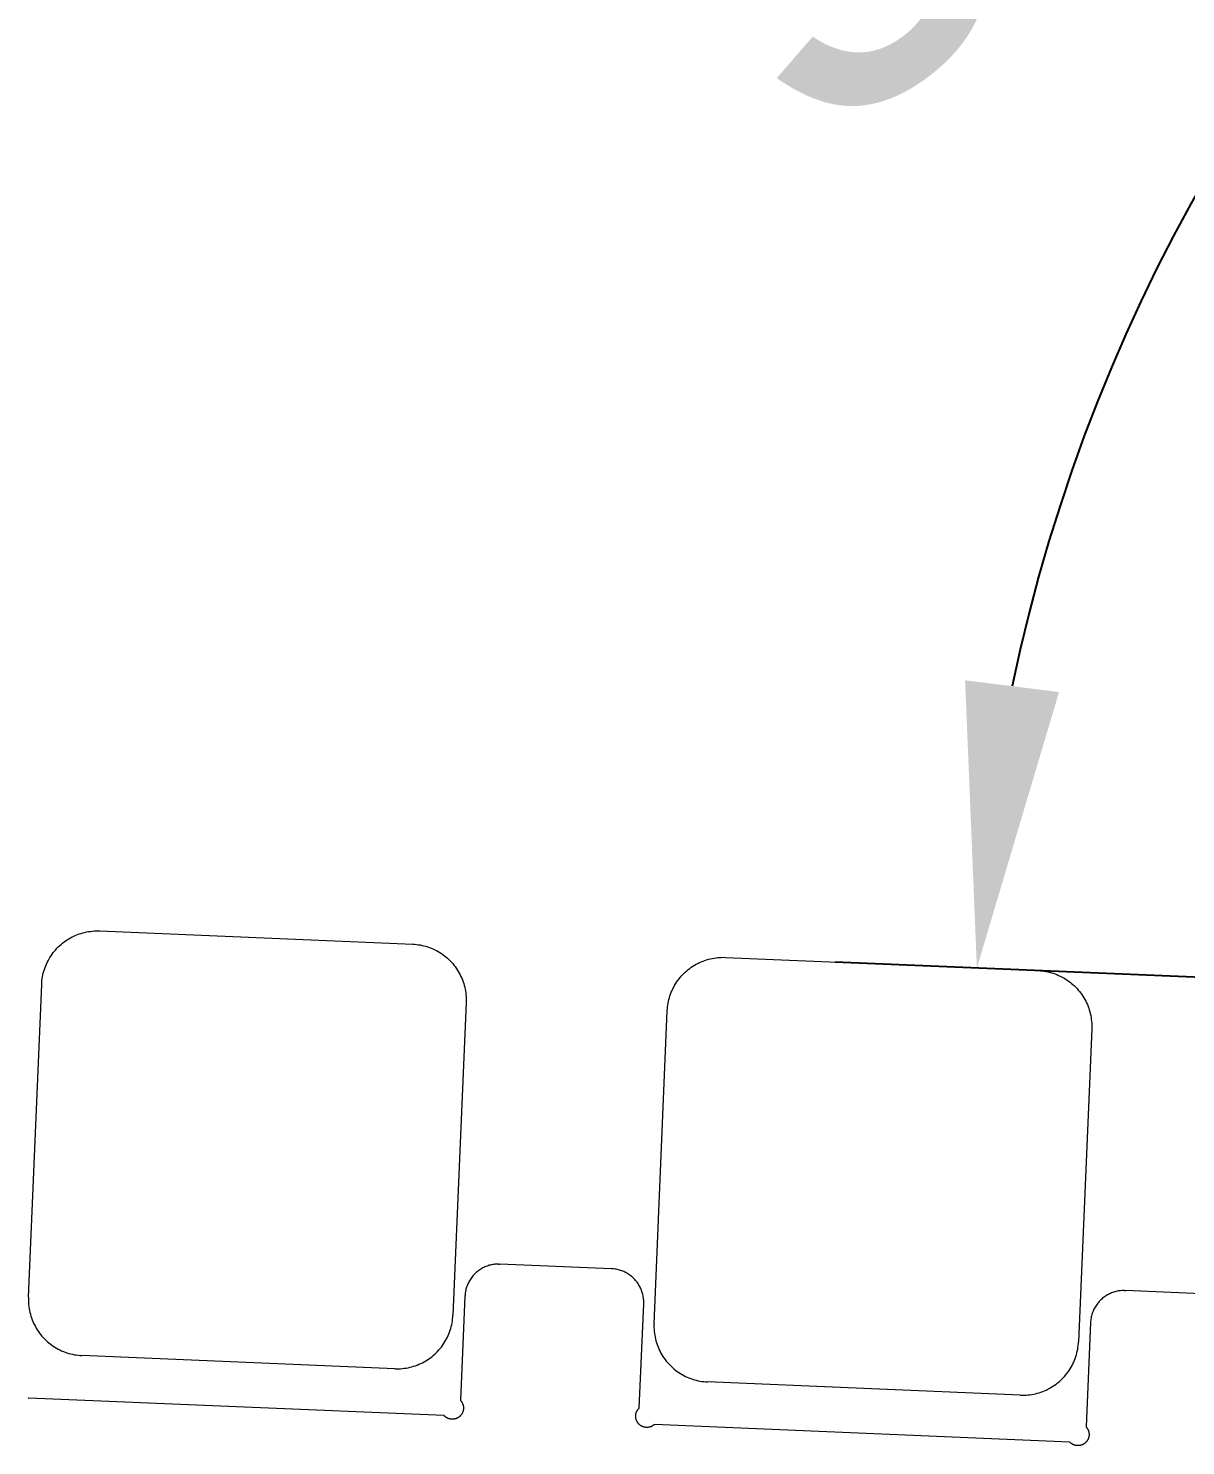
# Model space of a CAD drawing. Header units: inches. Extents: x -6 to 177, y -6 to 113.
# Drawn here: x 91.984 to 96.06, y 83.464 to 88.454 of the extents above; entities that cross this region are included whole.
import ezdxf

# ---------------------------------------------------------------- set-up
doc = ezdxf.new("R2010")
doc.units = ezdxf.units.IN
doc.layers.add('ZANO_R', color=7, linetype='Continuous', lineweight=0)
doc.layers.add('ZANO_W', color=1, linetype='Continuous', lineweight=0)
doc.styles.get("Standard").update_dxf_attribs({"font": 'arial.ttf'})
doc.dimstyles.new('amerykanie', dxfattribs={"dimtxt": 50, "dimasz": 50, "dimexe": 0.5, "dimexo": 0.5, "dimgap": 1, "dimtad": 1, "dimdec": 0, "dimzin": 0, "dimlunit": 5, "dimtxsty": 'Standard', "dimcen": 0.09, "dimclrd": 1, "dimclre": 1, "dimclrt": 1, "dimazin": 0, "dimtfac": 1, "dimtdec": 0, "dimtmove": 0, "dimatfit": 3, "dimfxl": 1, "dimtzin": 0, "dimarcsym": 1})

# ---------------------------------------------------------------- blocks, each defined once
blk = doc.blocks.new('*D361')
at = {"layer": 'ZANO_W', "color": 1, "lineweight": -2}
for p, q in [((101.7695, 87.3502), (102.3408, 91.429)), ((98.3457, 85.0177), (94.8251, 85.1665))]:
    blk.add_line(p, q, dxfattribs=at)
blk.add_arc((101.4245, 84.8876), 6.1052, 91.42054, 168.18462, dxfattribs=at)
at = {"layer": 'ZANO_W', "color": 1}
for points in [[(101.2636, 90.8246), (101.2826, 91.1574), (102.2715, 90.9338)], [(95.2832, 86.1583), (95.614, 86.117), (95.3247, 85.1454)]]:
    blk.add_solid(points, dxfattribs=at)
at = {"layer": 'ZANO_W', "color": 1, "insert": (96.6579, 90.608), "char_height": 1.625, "attachment_point": 5, "rotation": 39.8026}
blk.add_mtext("95%%d33'", dxfattribs=at)

msp = doc.modelspace()

# ---------------------------------------------------------------- linework, layer by layer
at = {"layer": 'ZANO_R'}
for p, q in [((92.09982, 85.22866), (92.10499, 85.23295)), ((92.10499, 85.23295), (92.11031, 85.23706)), ((92.11031, 85.23706), (92.11577, 85.24099)), ((92.11577, 85.24099), (92.12136, 85.24472)), ((92.12136, 85.24472), (92.12707, 85.24827)), ((92.12707, 85.24827), (92.1329, 85.25161)), ((92.1329, 85.25161), (92.13884, 85.25476)), ((92.13884, 85.25476), (92.14489, 85.2577)), ((92.14489, 85.2577), (92.15103, 85.26044)), ((92.15103, 85.26044), (92.15726, 85.26296)), ((92.15726, 85.26296), (92.16357, 85.26527)), ((92.16357, 85.26527), (92.16996, 85.26736)), ((92.16996, 85.26736), (92.17642, 85.26923)), ((92.17642, 85.26923), (92.18293, 85.27088)), ((92.18293, 85.27088), (92.1895, 85.27231)), ((92.1895, 85.27231), (92.19612, 85.27351)), ((92.19612, 85.27351), (92.20277, 85.27448)), ((92.20277, 85.27448), (92.20945, 85.27523)), ((92.20945, 85.27523), (92.21615, 85.27575)), ((92.21615, 85.27575), (92.22287, 85.27604)), ((92.22287, 85.27604), (92.22959, 85.2761)), ((92.22959, 85.2761), (92.23631, 85.27593)), ((92.23631, 85.27593), (93.33779, 85.22938)), ((92.05718, 85.17711), (92.06062, 85.18288)), ((92.06062, 85.18288), (92.06426, 85.18854)), ((92.06426, 85.18854), (92.06808, 85.19407)), ((92.06808, 85.19407), (92.0721, 85.19946)), ((92.0721, 85.19946), (92.07629, 85.20471)), ((92.07629, 85.20471), (92.08066, 85.20982)), ((92.08066, 85.20982), (92.08521, 85.21477)), ((92.08521, 85.21477), (92.08992, 85.21957)), ((92.08992, 85.21957), (92.09479, 85.2242)), ((92.09479, 85.2242), (92.09982, 85.22866)), ((93.33779, 85.22938), (93.3445, 85.22898)), ((93.3445, 85.22898), (93.3512, 85.22835)), ((93.3512, 85.22835), (93.35786, 85.22749)), ((93.35786, 85.22749), (93.3645, 85.22641)), ((93.3645, 85.22641), (93.37109, 85.2251)), ((93.37109, 85.2251), (93.37764, 85.22357)), ((93.37764, 85.22357), (93.38413, 85.22181)), ((93.38413, 85.22181), (93.39055, 85.21984)), ((93.39055, 85.21984), (93.39691, 85.21764)), ((93.39691, 85.21764), (93.40318, 85.21523)), ((93.40318, 85.21523), (93.40937, 85.21261)), ((93.40937, 85.21261), (93.41547, 85.20978)), ((93.41547, 85.20978), (93.42146, 85.20674)), ((93.42146, 85.20674), (93.42735, 85.2035)), ((93.42735, 85.2035), (93.43313, 85.20006)), ((93.43313, 85.20006), (93.43878, 85.19642)), ((93.43878, 85.19642), (93.44431, 85.19259)), ((93.44431, 85.19259), (93.4497, 85.18858)), ((93.4497, 85.18858), (93.45495, 85.18439)), ((93.45495, 85.18439), (93.46006, 85.18001)), ((94.39908, 85.1804), (94.40574, 85.18137)), ((94.40574, 85.18137), (94.41242, 85.18212)), ((94.41242, 85.18212), (94.41912, 85.18264)), ((94.41912, 85.18264), (94.42583, 85.18293)), ((94.42583, 85.18293), (94.43256, 85.18299)), ((94.43256, 85.18299), (94.43928, 85.18282)), ((94.43928, 85.18282), (95.54076, 85.13627)), ((92.03711, 85.12739), (92.03886, 85.13388)), ((92.03886, 85.13388), (92.04084, 85.14031)), ((92.04084, 85.14031), (92.04303, 85.14666)), ((92.04303, 85.14666), (92.04544, 85.15294)), ((92.04544, 85.15294), (92.04807, 85.15913)), ((92.04807, 85.15913), (92.0509, 85.16522)), ((92.0509, 85.16522), (92.05394, 85.17122)), ((92.05394, 85.17122), (92.05718, 85.17711)), ((93.46006, 85.18001), (93.46501, 85.17547)), ((93.46501, 85.17547), (93.46981, 85.17076)), ((93.46981, 85.17076), (93.47444, 85.16589)), ((93.47444, 85.16589), (93.4789, 85.16086)), ((93.4789, 85.16086), (93.48319, 85.15568)), ((93.48319, 85.15568), (93.4873, 85.15036)), ((93.4873, 85.15036), (93.49123, 85.14491)), ((93.49123, 85.14491), (93.49497, 85.13932)), ((93.49497, 85.13932), (93.49851, 85.13361)), ((93.49851, 85.13361), (93.50186, 85.12778)), ((94.29289, 85.12646), (94.29776, 85.13109)), ((94.29776, 85.13109), (94.30278, 85.13555)), ((94.30278, 85.13555), (94.30796, 85.13984)), ((94.30796, 85.13984), (94.31328, 85.14395)), ((94.31328, 85.14395), (94.31874, 85.14788)), ((94.31874, 85.14788), (94.32433, 85.15161)), ((94.32433, 85.15161), (94.33004, 85.15516)), ((94.33004, 85.15516), (94.33587, 85.15851)), ((94.33587, 85.15851), (94.34181, 85.16165)), ((94.34181, 85.16165), (94.34785, 85.16459)), ((94.34785, 85.16459), (94.35399, 85.16733)), ((94.35399, 85.16733), (94.36023, 85.16985)), ((94.36023, 85.16985), (94.36654, 85.17216)), ((94.36654, 85.17216), (94.37293, 85.17425)), ((94.37293, 85.17425), (94.37938, 85.17612)), ((94.37938, 85.17612), (94.3859, 85.17777)), ((94.3859, 85.17777), (94.39247, 85.1792)), ((94.39247, 85.1792), (94.39908, 85.1804)), ((95.54076, 85.13627), (95.54747, 85.13587)), ((95.54747, 85.13587), (95.55416, 85.13524)), ((95.55416, 85.13524), (95.56083, 85.13439)), ((95.56083, 85.13439), (95.56747, 85.1333)), ((95.56747, 85.1333), (95.57406, 85.13199)), ((95.57406, 85.13199), (95.5806, 85.13046)), ((91.98475, 83.98607), (92.0313, 85.08755)), ((92.0313, 85.08755), (92.0317, 85.09426)), ((92.0317, 85.09426), (92.03233, 85.10095)), ((92.03233, 85.10095), (92.03318, 85.10762)), ((92.03318, 85.10762), (92.03427, 85.11426)), ((92.03427, 85.11426), (92.03557, 85.12085)), ((92.03557, 85.12085), (92.03711, 85.12739)), ((93.50186, 85.12778), (93.505, 85.12184)), ((93.505, 85.12184), (93.50795, 85.11579)), ((93.50795, 85.11579), (93.51068, 85.10965)), ((93.51068, 85.10965), (93.5132, 85.10342)), ((93.5132, 85.10342), (93.51551, 85.09711)), ((93.51551, 85.09711), (93.5176, 85.09072)), ((93.5176, 85.09072), (93.51947, 85.08426)), ((93.51947, 85.08426), (93.52112, 85.07774)), ((94.2569, 85.07811), (94.26015, 85.084)), ((94.26015, 85.084), (94.26359, 85.08978)), ((94.26359, 85.08978), (94.26722, 85.09543)), ((94.26722, 85.09543), (94.27105, 85.10096)), ((94.27105, 85.10096), (94.27506, 85.10635)), ((94.27506, 85.10635), (94.27926, 85.1116)), ((94.27926, 85.1116), (94.28363, 85.11671)), ((94.28363, 85.11671), (94.28818, 85.12166)), ((94.28818, 85.12166), (94.29289, 85.12646)), ((95.5806, 85.13046), (95.58709, 85.12871)), ((95.58709, 85.12871), (95.59352, 85.12673)), ((95.59352, 85.12673), (95.59987, 85.12454)), ((95.59987, 85.12454), (95.60615, 85.12213)), ((95.60615, 85.12213), (95.61234, 85.1195)), ((95.61234, 85.1195), (95.61843, 85.11667)), ((95.61843, 85.11667), (95.62443, 85.11363)), ((95.62443, 85.11363), (95.63032, 85.11039)), ((95.63032, 85.11039), (95.63609, 85.10695)), ((95.63609, 85.10695), (95.64175, 85.10331)), ((95.64175, 85.10331), (95.64727, 85.09949)), ((95.64727, 85.09949), (95.65267, 85.09547)), ((95.65267, 85.09547), (95.65792, 85.09128)), ((95.65792, 85.09128), (95.66303, 85.0869)), ((95.66303, 85.0869), (95.66798, 85.08236)), ((95.66798, 85.08236), (95.67278, 85.07765)), ((93.52112, 85.07774), (93.52255, 85.07118)), ((93.52255, 85.07118), (93.52375, 85.06456)), ((93.52375, 85.06456), (93.52473, 85.05791)), ((93.52473, 85.05791), (93.52547, 85.05123)), ((93.52547, 85.05123), (93.52599, 85.04453)), ((93.52599, 85.04453), (93.52628, 85.03781)), ((93.52634, 85.03109), (93.52617, 85.02437)), ((93.52628, 85.03781), (93.52634, 85.03109)), ((94.23854, 85.02774), (94.24007, 85.03429)), ((94.24007, 85.03429), (94.24183, 85.04077)), ((94.24183, 85.04077), (94.24381, 85.0472)), ((94.24381, 85.0472), (94.246, 85.05355)), ((94.246, 85.05355), (94.24841, 85.05983)), ((94.24841, 85.05983), (94.25103, 85.06602)), ((94.25103, 85.06602), (94.25387, 85.07212)), ((94.25387, 85.07212), (94.2569, 85.07811)), ((95.67278, 85.07765), (95.67741, 85.07278)), ((95.67741, 85.07278), (95.68187, 85.06775)), ((95.68187, 85.06775), (95.68616, 85.06258)), ((95.68616, 85.06258), (95.69027, 85.05726)), ((95.69027, 85.05726), (95.6942, 85.0518)), ((95.6942, 85.0518), (95.69793, 85.04621)), ((95.69793, 85.04621), (95.70148, 85.0405)), ((95.70148, 85.0405), (95.70482, 85.03467)), ((95.70482, 85.03467), (95.70797, 85.02873)), ((93.52617, 85.02437), (93.47962, 83.92289)), ((94.18772, 83.89296), (94.23427, 84.99444)), ((94.23427, 84.99444), (94.23467, 85.00115)), ((94.23467, 85.00115), (94.2353, 85.00784)), ((94.2353, 85.00784), (94.23615, 85.01451)), ((94.23615, 85.01451), (94.23723, 85.02115)), ((94.23723, 85.02115), (94.23854, 85.02774)), ((95.70797, 85.02873), (95.71091, 85.02268)), ((95.71091, 85.02268), (95.71365, 85.01654)), ((95.71365, 85.01654), (95.71617, 85.01031)), ((95.71617, 85.01031), (95.71848, 85.004)), ((95.71848, 85.004), (95.72057, 84.99761)), ((95.72057, 84.99761), (95.72244, 84.99115)), ((95.72244, 84.99115), (95.72409, 84.98464)), ((95.72409, 84.98464), (95.72552, 84.97807)), ((95.72914, 84.93126), (95.68259, 83.82978)), ((95.72552, 84.97807), (95.72672, 84.97145)), ((95.72672, 84.97145), (95.72769, 84.9648)), ((95.72769, 84.9648), (95.72844, 84.95812)), ((95.72844, 84.95812), (95.72896, 84.95142)), ((95.72896, 84.95142), (95.72925, 84.9447)), ((95.72931, 84.93798), (95.72914, 84.93126)), ((95.72925, 84.9447), (95.72931, 84.93798)), ((93.57418, 84.08308), (93.57081, 84.08074)), ((93.57763, 84.08531), (93.57418, 84.08308)), ((93.58115, 84.08741), (93.57763, 84.08531)), ((93.58475, 84.08939), (93.58115, 84.08741)), ((93.58841, 84.09125), (93.58475, 84.08939)), ((93.59213, 84.09297), (93.58841, 84.09125)), ((93.59591, 84.09457), (93.59213, 84.09297)), ((93.59974, 84.09603), (93.59591, 84.09457)), ((93.60362, 84.09736), (93.59974, 84.09603)), ((93.60755, 84.09856), (93.60362, 84.09736)), ((93.61152, 84.09961), (93.60755, 84.09856)), ((93.61551, 84.10053), (93.61152, 84.09961)), ((93.61954, 84.10131), (93.61551, 84.10053)), ((93.6236, 84.10195), (93.61954, 84.10131)), ((93.62767, 84.10245), (93.6236, 84.10195)), ((93.63176, 84.1028), (93.62767, 84.10245)), ((93.63585, 84.10302), (93.63176, 84.1028)), ((93.63996, 84.10309), (93.63585, 84.10302)), ((93.63996, 84.10309), (93.64245, 84.10306)), ((93.64245, 84.10306), (93.64495, 84.10298)), ((94.03833, 84.08636), (93.64495, 84.10298)), ((94.04236, 84.08612), (94.03833, 84.08636)), ((94.04637, 84.08574), (94.04236, 84.08612)), ((94.05038, 84.08523), (94.04637, 84.08574)), ((94.05436, 84.08458), (94.05038, 84.08523)), ((94.05831, 84.08379), (94.05436, 84.08458)), ((94.06224, 84.08287), (94.05831, 84.08379)), ((94.06613, 84.08182), (94.06224, 84.08287)), ((93.53231, 84.03361), (93.53069, 84.02984)), ((93.53407, 84.03731), (93.53231, 84.03361)), ((93.53595, 84.04096), (93.53407, 84.03731)), ((93.53796, 84.04454), (93.53595, 84.04096)), ((93.54009, 84.04805), (93.53796, 84.04454)), ((93.54234, 84.05148), (93.54009, 84.04805)), ((93.54471, 84.05483), (93.54234, 84.05148)), ((93.54719, 84.05809), (93.54471, 84.05483)), ((93.54979, 84.06127), (93.54719, 84.05809)), ((93.55249, 84.06436), (93.54979, 84.06127)), ((93.5553, 84.06735), (93.55249, 84.06436)), ((93.55822, 84.07024), (93.5553, 84.06735)), ((93.56123, 84.07303), (93.55822, 84.07024)), ((93.56433, 84.07571), (93.56123, 84.07303)), ((93.56753, 84.07828), (93.56433, 84.07571)), ((93.57081, 84.08074), (93.56753, 84.07828)), ((94.06999, 84.08064), (94.06613, 84.08182)), ((94.0738, 84.07932), (94.06999, 84.08064)), ((94.07757, 84.07787), (94.0738, 84.07932)), ((94.08128, 84.0763), (94.07757, 84.07787)), ((94.08494, 84.0746), (94.08128, 84.0763)), ((94.08854, 84.07278), (94.08494, 84.0746)), ((94.09207, 84.07083), (94.08854, 84.07278)), ((94.09553, 84.06877), (94.09207, 84.07083)), ((94.09893, 84.06659), (94.09553, 84.06877)), ((94.10224, 84.06429), (94.09893, 84.06659)), ((94.10548, 84.06188), (94.10224, 84.06429)), ((94.10863, 84.05936), (94.10548, 84.06188)), ((94.11169, 84.05674), (94.10863, 84.05936)), ((94.11466, 84.05401), (94.11169, 84.05674)), ((94.11754, 84.05119), (94.11466, 84.05401)), ((94.12032, 84.04826), (94.11754, 84.05119)), ((94.123, 84.04525), (94.12032, 84.04826)), ((94.12557, 84.04214), (94.123, 84.04525)), ((94.12804, 84.03895), (94.12557, 84.04214)), ((94.13039, 84.03568), (94.12804, 84.03895)), ((94.13264, 84.03232), (94.13039, 84.03568)), ((91.98475, 83.98607), (91.98458, 83.97935)), ((93.52194, 83.98996), (93.50642, 83.6228)), ((93.52219, 83.99405), (93.52194, 83.98996)), ((93.52257, 83.99814), (93.52219, 83.99405)), ((93.5231, 84.00221), (93.52257, 83.99814)), ((93.52377, 84.00625), (93.5231, 84.00221)), ((93.52458, 84.01028), (93.52377, 84.00625)), ((93.52553, 84.01427), (93.52458, 84.01028)), ((93.52661, 84.01823), (93.52553, 84.01427)), ((93.52784, 84.02214), (93.52661, 84.01823)), ((93.5292, 84.02601), (93.52784, 84.02214)), ((93.53069, 84.02984), (93.5292, 84.02601)), ((94.13476, 84.0289), (94.13264, 84.03232)), ((94.13677, 84.0254), (94.13476, 84.0289)), ((94.13866, 84.02183), (94.13677, 84.0254)), ((94.14042, 84.01821), (94.13866, 84.02183)), ((94.14206, 84.01452), (94.14042, 84.01821)), ((94.14358, 84.01078), (94.14206, 84.01452)), ((94.14496, 84.007), (94.14358, 84.01078)), ((94.14622, 84.00316), (94.14496, 84.007)), ((94.14734, 83.99929), (94.14622, 84.00316)), ((94.14833, 83.99538), (94.14734, 83.99929)), ((94.14919, 83.99144), (94.14833, 83.99538)), ((94.14991, 83.98747), (94.14919, 83.99144)), ((94.15049, 83.98348), (94.14991, 83.98747)), ((94.15094, 83.97947), (94.15049, 83.98348)), ((95.7705, 83.98517), (95.7673, 83.9826)), ((95.77378, 83.98763), (95.7705, 83.98517)), ((95.77715, 83.98997), (95.77378, 83.98763)), ((95.7806, 83.9922), (95.77715, 83.98997)), ((95.78412, 83.9943), (95.7806, 83.9922)), ((95.78771, 83.99628), (95.78412, 83.9943)), ((95.79137, 83.99814), (95.78771, 83.99628)), ((95.7951, 83.99986), (95.79137, 83.99814)), ((95.79888, 84.00146), (95.7951, 83.99986)), ((95.80271, 84.00292), (95.79888, 84.00146)), ((95.80659, 84.00425), (95.80271, 84.00292)), ((95.81052, 84.00545), (95.80659, 84.00425)), ((95.81448, 84.00651), (95.81052, 84.00545)), ((95.81848, 84.00742), (95.81448, 84.00651)), ((95.82251, 84.0082), (95.81848, 84.00742)), ((95.82656, 84.00884), (95.82251, 84.0082)), ((95.83064, 84.00934), (95.82656, 84.00884)), ((95.83472, 84.0097), (95.83064, 84.00934)), ((95.83882, 84.00991), (95.83472, 84.0097)), ((95.84292, 84.00998), (95.83882, 84.00991)), ((95.84292, 84.00998), (95.84542, 84.00995)), ((95.84542, 84.00995), (95.84791, 84.00988)), ((96.2413, 83.99325), (95.84791, 84.00988)), ((91.98458, 83.97935), (91.98464, 83.97262)), ((91.98464, 83.97262), (91.98493, 83.96591)), ((91.98493, 83.96591), (91.98545, 83.95921)), ((91.98545, 83.95921), (91.9862, 83.95253)), ((91.9862, 83.95253), (91.98717, 83.94587)), ((91.98717, 83.94587), (91.98837, 83.93926)), ((91.98837, 83.93926), (91.9898, 83.93269)), ((94.13584, 83.5962), (94.15136, 83.96335)), ((94.15125, 83.97545), (94.15094, 83.97947)), ((94.15143, 83.97142), (94.15125, 83.97545)), ((94.15136, 83.96335), (94.15146, 83.96739)), ((94.15146, 83.96739), (94.15143, 83.97142)), ((95.73366, 83.93673), (95.73216, 83.93291)), ((95.73528, 83.9405), (95.73366, 83.93673)), ((95.73704, 83.94421), (95.73528, 83.9405)), ((95.73892, 83.94785), (95.73704, 83.94421)), ((95.74093, 83.95143), (95.73892, 83.94785)), ((95.74306, 83.95494), (95.74093, 83.95143)), ((95.74531, 83.95837), (95.74306, 83.95494)), ((95.74768, 83.96172), (95.74531, 83.95837)), ((95.75016, 83.96498), (95.74768, 83.96172)), ((95.75276, 83.96816), (95.75016, 83.96498)), ((95.75546, 83.97125), (95.75276, 83.96816)), ((95.75827, 83.97424), (95.75546, 83.97125)), ((95.76118, 83.97713), (95.75827, 83.97424)), ((95.76419, 83.97992), (95.76118, 83.97713)), ((95.7673, 83.9826), (95.76419, 83.97992)), ((91.9898, 83.93269), (91.99145, 83.92617)), ((91.99145, 83.92617), (91.99332, 83.91972)), ((91.99332, 83.91972), (91.99541, 83.91333)), ((91.99541, 83.91333), (91.99772, 83.90702)), ((91.99772, 83.90702), (92.00024, 83.90078)), ((92.00024, 83.90078), (92.00298, 83.89464)), ((92.00298, 83.89464), (92.00592, 83.8886)), ((92.00592, 83.8886), (92.00906, 83.88266)), ((93.47381, 83.88304), (93.47535, 83.88959)), ((93.47535, 83.88959), (93.47665, 83.89618)), ((93.47665, 83.89618), (93.47774, 83.90281)), ((93.47774, 83.90281), (93.47859, 83.90948)), ((93.47859, 83.90948), (93.47922, 83.91617)), ((93.47922, 83.91617), (93.47962, 83.92289)), ((94.18772, 83.89296), (94.18755, 83.88624)), ((94.18755, 83.88624), (94.18761, 83.87952)), ((95.72491, 83.89685), (95.70939, 83.5297)), ((95.72515, 83.90094), (95.72491, 83.89685)), ((95.72554, 83.90503), (95.72515, 83.90094)), ((95.72607, 83.9091), (95.72554, 83.90503)), ((95.72674, 83.91315), (95.72607, 83.9091)), ((95.72755, 83.91717), (95.72674, 83.91315)), ((95.7285, 83.92116), (95.72755, 83.91717)), ((95.72958, 83.92512), (95.7285, 83.92116)), ((95.73081, 83.92903), (95.72958, 83.92512)), ((95.73216, 83.93291), (95.73081, 83.92903)), ((92.00906, 83.88266), (92.01241, 83.87683)), ((92.01241, 83.87683), (92.01595, 83.87112)), ((92.01595, 83.87112), (92.01969, 83.86553)), ((92.01969, 83.86553), (92.02362, 83.86007)), ((92.02362, 83.86007), (92.02773, 83.85475)), ((92.02773, 83.85475), (92.03202, 83.84957)), ((92.03202, 83.84957), (92.03648, 83.84455)), ((92.03648, 83.84455), (92.04111, 83.83968)), ((92.04111, 83.83968), (92.04591, 83.83497)), ((92.04591, 83.83497), (92.05086, 83.83042)), ((93.4503, 83.82755), (93.45374, 83.83333)), ((93.45374, 83.83333), (93.45698, 83.83921)), ((93.45698, 83.83921), (93.46002, 83.84521)), ((93.46002, 83.84521), (93.46285, 83.85131)), ((93.46285, 83.85131), (93.46548, 83.8575)), ((93.46548, 83.8575), (93.46789, 83.86377)), ((93.46789, 83.86377), (93.47008, 83.87013)), ((93.47008, 83.87013), (93.47206, 83.87655)), ((93.47206, 83.87655), (93.47381, 83.88304)), ((94.18761, 83.87952), (94.1879, 83.8728)), ((94.1879, 83.8728), (94.18842, 83.8661)), ((94.18842, 83.8661), (94.18916, 83.85942)), ((94.18916, 83.85942), (94.19014, 83.85277)), ((94.19014, 83.85277), (94.19134, 83.84615)), ((94.19134, 83.84615), (94.19277, 83.83958)), ((94.19277, 83.83958), (94.19442, 83.83307)), ((92.05086, 83.83042), (92.05597, 83.82605)), ((92.05597, 83.82605), (92.06122, 83.82185)), ((92.06122, 83.82185), (92.06661, 83.81784)), ((92.06661, 83.81784), (92.07214, 83.81401)), ((92.07214, 83.81401), (92.07779, 83.81038)), ((92.07779, 83.81038), (92.08357, 83.80694)), ((92.08357, 83.80694), (92.08946, 83.80369)), ((92.08946, 83.80369), (92.09545, 83.80066)), ((92.09545, 83.80066), (92.10155, 83.79782)), ((92.10155, 83.79782), (92.10774, 83.7952)), ((92.10774, 83.7952), (92.11401, 83.79279)), ((92.11401, 83.79279), (92.12037, 83.7906)), ((92.12037, 83.7906), (92.12679, 83.78862)), ((92.12679, 83.78862), (92.13328, 83.78686)), ((92.13328, 83.78686), (92.13983, 83.78533)), ((92.13983, 83.78533), (92.14642, 83.78402)), ((92.14642, 83.78402), (92.15306, 83.78294)), ((93.4111, 83.78177), (93.41613, 83.78624)), ((93.41613, 83.78624), (93.421, 83.79087)), ((93.421, 83.79087), (93.42571, 83.79567)), ((93.42571, 83.79567), (93.43026, 83.80062)), ((93.43026, 83.80062), (93.43463, 83.80573)), ((93.43463, 83.80573), (93.43882, 83.81098)), ((93.43882, 83.81098), (93.44284, 83.81637)), ((93.44284, 83.81637), (93.44666, 83.8219)), ((93.44666, 83.8219), (93.4503, 83.82755)), ((94.19442, 83.83307), (94.19629, 83.82661)), ((94.19629, 83.82661), (94.19838, 83.82022)), ((94.19838, 83.82022), (94.20069, 83.81391)), ((94.20069, 83.81391), (94.20321, 83.80768)), ((94.20321, 83.80768), (94.20594, 83.80153)), ((94.20594, 83.80153), (94.20888, 83.79549)), ((94.20888, 83.79549), (94.21203, 83.78955)), ((94.21203, 83.78955), (94.21538, 83.78372)), ((94.21538, 83.78372), (94.21892, 83.77801)), ((95.67305, 83.77702), (95.67502, 83.78344)), ((95.67502, 83.78344), (95.67678, 83.78993)), ((95.67678, 83.78993), (95.67831, 83.79648)), ((95.67831, 83.79648), (95.67962, 83.80307)), ((95.67962, 83.80307), (95.6807, 83.80971)), ((95.6807, 83.80971), (95.68156, 83.81637)), ((95.68156, 83.81637), (95.68219, 83.82307)), ((95.68219, 83.82307), (95.68259, 83.82978)), ((92.15306, 83.78294), (92.15972, 83.78209)), ((92.15972, 83.78209), (92.16642, 83.78146)), ((92.16642, 83.78146), (92.17313, 83.78106)), ((93.27461, 83.73451), (92.17313, 83.78106)), ((93.27461, 83.73451), (93.28133, 83.73434)), ((93.28133, 83.73434), (93.28805, 83.7344)), ((93.28805, 83.7344), (93.29477, 83.73469)), ((93.29477, 83.73469), (93.30147, 83.73521)), ((93.30147, 83.73521), (93.30815, 83.73595)), ((93.30815, 83.73595), (93.3148, 83.73693)), ((93.3148, 83.73693), (93.32142, 83.73813)), ((93.32142, 83.73813), (93.32799, 83.73956)), ((93.32799, 83.73956), (93.3345, 83.74121)), ((93.3345, 83.74121), (93.34096, 83.74308)), ((93.34096, 83.74308), (93.34735, 83.74517)), ((93.34735, 83.74517), (93.35366, 83.74748)), ((93.35366, 83.74748), (93.35989, 83.75)), ((93.35989, 83.75), (93.36604, 83.75273)), ((93.36604, 83.75273), (93.37208, 83.75567)), ((93.37208, 83.75567), (93.37802, 83.75882)), ((93.37802, 83.75882), (93.38385, 83.76217)), ((93.38385, 83.76217), (93.38956, 83.76571)), ((93.38956, 83.76571), (93.39515, 83.76945)), ((93.39515, 83.76945), (93.40061, 83.77337)), ((93.40061, 83.77337), (93.40593, 83.77748)), ((93.40593, 83.77748), (93.4111, 83.78177)), ((94.21892, 83.77801), (94.22266, 83.77242)), ((94.22266, 83.77242), (94.22658, 83.76696)), ((94.22658, 83.76696), (94.23069, 83.76164)), ((94.23069, 83.76164), (94.23498, 83.75647)), ((94.23498, 83.75647), (94.23945, 83.75144)), ((94.23945, 83.75144), (94.24408, 83.74657)), ((94.24408, 83.74657), (94.24888, 83.74186)), ((94.24888, 83.74186), (94.25383, 83.73731)), ((94.25383, 83.73731), (94.25894, 83.73294)), ((95.64963, 83.72879), (95.65327, 83.73444)), ((95.65327, 83.73444), (95.65671, 83.74022)), ((95.65671, 83.74022), (95.65995, 83.74611)), ((95.65995, 83.74611), (95.66299, 83.7521)), ((95.66299, 83.7521), (95.66582, 83.7582)), ((95.66582, 83.7582), (95.66844, 83.76439)), ((95.66844, 83.76439), (95.67085, 83.77066)), ((95.67085, 83.77066), (95.67305, 83.77702)), ((94.25894, 83.73294), (94.26419, 83.72875)), ((94.26419, 83.72875), (94.26958, 83.72473)), ((94.26958, 83.72473), (94.27511, 83.72091)), ((94.27511, 83.72091), (94.28076, 83.71727)), ((94.28076, 83.71727), (94.28654, 83.71383)), ((94.28654, 83.71383), (94.29242, 83.71059)), ((94.29242, 83.71059), (94.29842, 83.70755)), ((94.29842, 83.70755), (94.30452, 83.70471)), ((94.30452, 83.70471), (94.31071, 83.70209)), ((94.31071, 83.70209), (94.31698, 83.69968)), ((94.31698, 83.69968), (94.32334, 83.69749)), ((94.32334, 83.69749), (94.32976, 83.69551)), ((94.32976, 83.69551), (94.33625, 83.69376)), ((94.33625, 83.69376), (94.3428, 83.69222)), ((94.3428, 83.69222), (94.34939, 83.69091)), ((94.34939, 83.69091), (94.35602, 83.68983)), ((94.35602, 83.68983), (94.36269, 83.68898)), ((94.36269, 83.68898), (94.36938, 83.68835)), ((94.36938, 83.68835), (94.3761, 83.68795)), ((95.47758, 83.6414), (94.3761, 83.68795)), ((95.60357, 83.68027), (95.60889, 83.68438)), ((95.60889, 83.68438), (95.61407, 83.68866)), ((95.61407, 83.68866), (95.6191, 83.69313)), ((95.6191, 83.69313), (95.62397, 83.69776)), ((95.62397, 83.69776), (95.62868, 83.70256)), ((95.62868, 83.70256), (95.63322, 83.70751)), ((95.63322, 83.70751), (95.6376, 83.71262)), ((95.6376, 83.71262), (95.64179, 83.71787)), ((95.64179, 83.71787), (95.6458, 83.72326)), ((95.6458, 83.72326), (95.64963, 83.72879)), ((95.47758, 83.6414), (95.4843, 83.64123)), ((95.4843, 83.64123), (95.49102, 83.64129)), ((95.49102, 83.64129), (95.49774, 83.64158)), ((95.49774, 83.64158), (95.50444, 83.6421)), ((95.50444, 83.6421), (95.51112, 83.64284)), ((95.51112, 83.64284), (95.51777, 83.64382)), ((95.51777, 83.64382), (95.52439, 83.64502)), ((95.52439, 83.64502), (95.53095, 83.64645)), ((95.53095, 83.64645), (95.53747, 83.6481)), ((95.53747, 83.6481), (95.54393, 83.64997)), ((95.54393, 83.64997), (95.55032, 83.65206)), ((95.55032, 83.65206), (95.55663, 83.65437)), ((95.55663, 83.65437), (95.56286, 83.65689)), ((95.56286, 83.65689), (95.569, 83.65962)), ((95.569, 83.65962), (95.57505, 83.66257)), ((95.57505, 83.66257), (95.58099, 83.66571)), ((95.58099, 83.66571), (95.58682, 83.66906)), ((95.58682, 83.66906), (95.59253, 83.6726)), ((95.59253, 83.6726), (95.59812, 83.67634)), ((95.59812, 83.67634), (95.60357, 83.68027)), ((91.98516, 83.63044), (91.98414, 83.62959)), ((91.98616, 83.63133), (91.98516, 83.63044)), ((93.44844, 83.56952), (91.98616, 83.63133)), ((93.50642, 83.6228), (93.50733, 83.62179)), ((93.50733, 83.62179), (93.50819, 83.62074)), ((93.50819, 83.62074), (93.50902, 83.61966)), ((93.50902, 83.61966), (93.50982, 83.61856)), ((93.50982, 83.61856), (93.51057, 83.61743)), ((93.51057, 83.61743), (93.51128, 83.61627)), ((93.51128, 83.61627), (93.51196, 83.61509)), ((93.51196, 83.61509), (93.51259, 83.61389)), ((93.51259, 83.61389), (93.51318, 83.61266)), ((93.51318, 83.61266), (93.51373, 83.61142)), ((93.51373, 83.61142), (93.51424, 83.61015)), ((93.51424, 83.61015), (93.5147, 83.60887)), ((93.5147, 83.60887), (93.51511, 83.60758)), ((93.51513, 83.58479), (93.51471, 83.5835)), ((93.51511, 83.60758), (93.51549, 83.60627)), ((93.5155, 83.5861), (93.51513, 83.58479)), ((93.51549, 83.60627), (93.51581, 83.60495)), ((93.51582, 83.58742), (93.5155, 83.5861)), ((93.51581, 83.60495), (93.51609, 83.60362)), ((93.5161, 83.58875), (93.51582, 83.58742)), ((93.51609, 83.60362), (93.51633, 83.60228)), ((93.51633, 83.59009), (93.5161, 83.58875)), ((93.51633, 83.60228), (93.51652, 83.60094)), ((93.51652, 83.59144), (93.51633, 83.59009)), ((93.51652, 83.60094), (93.51666, 83.59958)), ((93.51666, 83.59279), (93.51652, 83.59144)), ((93.51666, 83.59958), (93.51675, 83.59823)), ((93.51675, 83.59415), (93.51666, 83.59279)), ((93.51675, 83.59823), (93.5168, 83.59687)), ((93.5168, 83.59551), (93.51675, 83.59415)), ((93.5168, 83.59687), (93.5168, 83.59551)), ((94.12638, 83.58292), (94.12695, 83.58417)), ((94.12695, 83.58417), (94.12756, 83.58539)), ((94.12756, 83.58539), (94.12821, 83.5866)), ((94.12821, 83.5866), (94.12891, 83.58777)), ((94.12891, 83.58777), (94.12964, 83.58893)), ((94.12964, 83.58893), (94.13042, 83.59006)), ((94.13042, 83.59006), (94.13123, 83.59116)), ((94.13123, 83.59116), (94.13208, 83.59223)), ((94.13208, 83.59223), (94.13297, 83.59327)), ((94.13297, 83.59327), (94.13389, 83.59428)), ((94.13389, 83.59428), (94.13485, 83.59526)), ((94.13485, 83.59526), (94.13584, 83.5962)), ((93.44937, 83.56854), (93.44844, 83.56952)), ((93.45034, 83.56759), (93.44937, 83.56854)), ((93.45135, 83.56667), (93.45034, 83.56759)), ((93.45238, 83.56579), (93.45135, 83.56667)), ((93.45344, 83.56494), (93.45238, 83.56579)), ((93.45453, 83.56413), (93.45344, 83.56494)), ((93.45565, 83.56336), (93.45453, 83.56413)), ((93.45679, 83.56263), (93.45565, 83.56336)), ((93.45796, 83.56194), (93.45679, 83.56263)), ((93.45915, 83.56129), (93.45796, 83.56194)), ((93.46037, 83.56068), (93.45915, 83.56129)), ((93.4616, 83.56011), (93.46037, 83.56068)), ((93.46285, 83.55959), (93.4616, 83.56011)), ((93.46412, 83.55911), (93.46285, 83.55959)), ((93.46541, 83.55867), (93.46412, 83.55911)), ((93.46671, 83.55828), (93.46541, 83.55867)), ((93.46802, 83.55793), (93.46671, 83.55828)), ((93.46934, 83.55763), (93.46802, 83.55793)), ((93.47068, 83.55737), (93.46934, 83.55763)), ((93.47202, 83.55716), (93.47068, 83.55737)), ((93.47337, 83.557), (93.47202, 83.55716)), ((93.47472, 83.55688), (93.47337, 83.557)), ((93.47607, 83.55681), (93.47472, 83.55688)), ((93.47743, 83.55679), (93.47607, 83.55681)), ((93.47879, 83.55681), (93.47743, 83.55679)), ((93.48015, 83.55688), (93.47879, 83.55681)), ((93.4815, 83.557), (93.48015, 83.55688)), ((93.48285, 83.55716), (93.4815, 83.557)), ((93.4842, 83.55738), (93.48285, 83.55716)), ((93.48553, 83.55763), (93.4842, 83.55738)), ((93.48686, 83.55793), (93.48553, 83.55763)), ((93.48817, 83.55828), (93.48686, 83.55793)), ((93.48947, 83.55868), (93.48817, 83.55828)), ((93.49076, 83.55911), (93.48947, 83.55868)), ((93.49203, 83.5596), (93.49076, 83.55911)), ((93.49329, 83.56012), (93.49203, 83.5596)), ((93.49452, 83.56069), (93.49329, 83.56012)), ((93.49574, 83.5613), (93.49452, 83.56069)), ((93.49693, 83.56196), (93.49574, 83.5613)), ((93.4981, 83.56265), (93.49693, 83.56196)), ((93.49924, 83.56338), (93.4981, 83.56265)), ((93.50036, 83.56416), (93.49924, 83.56338)), ((93.50145, 83.56497), (93.50036, 83.56416)), ((93.50252, 83.56581), (93.50145, 83.56497)), ((93.50355, 83.5667), (93.50252, 83.56581)), ((93.50455, 83.56762), (93.50355, 83.5667)), ((93.50552, 83.56857), (93.50455, 83.56762)), ((93.50646, 83.56956), (93.50552, 83.56857)), ((93.50736, 83.57058), (93.50646, 83.56956)), ((93.50822, 83.57163), (93.50736, 83.57058)), ((93.50905, 83.5727), (93.50822, 83.57163)), ((93.50984, 83.57381), (93.50905, 83.5727)), ((93.5106, 83.57494), (93.50984, 83.57381)), ((93.51131, 83.5761), (93.5106, 83.57494)), ((93.51198, 83.57728), (93.51131, 83.5761)), ((93.51261, 83.57849), (93.51198, 83.57728)), ((93.5132, 83.57971), (93.51261, 83.57849)), ((93.51375, 83.58096), (93.5132, 83.57971)), ((93.51425, 83.58222), (93.51375, 83.58096)), ((93.51471, 83.5835), (93.51425, 83.58222)), ((94.12311, 83.56695), (94.12313, 83.56832)), ((94.12314, 83.56558), (94.12311, 83.56695)), ((94.12313, 83.56832), (94.12319, 83.56969)), ((94.12322, 83.56422), (94.12314, 83.56558)), ((94.12319, 83.56969), (94.1233, 83.57105)), ((94.12335, 83.56285), (94.12322, 83.56422)), ((94.1233, 83.57105), (94.12346, 83.57241)), ((94.12353, 83.5615), (94.12335, 83.56285)), ((94.12346, 83.57241), (94.12366, 83.57376)), ((94.12375, 83.56015), (94.12353, 83.5615)), ((94.12366, 83.57376), (94.12391, 83.57511)), ((94.12402, 83.5588), (94.12375, 83.56015)), ((94.12391, 83.57511), (94.12421, 83.57644)), ((94.12433, 83.55747), (94.12402, 83.5588)), ((94.12421, 83.57644), (94.12455, 83.57777)), ((94.12469, 83.55615), (94.12433, 83.55747)), ((94.12455, 83.57777), (94.12494, 83.57908)), ((94.1251, 83.55484), (94.12469, 83.55615)), ((94.12494, 83.57908), (94.12538, 83.58038)), ((94.12555, 83.55355), (94.1251, 83.55484)), ((94.12538, 83.58038), (94.12586, 83.58166)), ((94.12605, 83.55228), (94.12555, 83.55355)), ((94.12586, 83.58166), (94.12638, 83.58292)), ((94.12659, 83.55102), (94.12605, 83.55228)), ((94.12718, 83.54978), (94.12659, 83.55102)), ((94.1278, 83.54857), (94.12718, 83.54978)), ((94.12847, 83.54737), (94.1278, 83.54857)), ((94.12918, 83.5462), (94.12847, 83.54737)), ((94.12993, 83.54506), (94.12918, 83.5462)), ((94.13072, 83.54394), (94.12993, 83.54506)), ((94.13155, 83.54285), (94.13072, 83.54394)), ((94.13241, 83.54179), (94.13155, 83.54285)), ((94.13332, 83.54076), (94.13241, 83.54179)), ((94.13425, 83.53976), (94.13332, 83.54076)), ((94.13522, 83.5388), (94.13425, 83.53976)), ((94.13623, 83.53787), (94.13522, 83.5388)), ((94.13726, 83.53697), (94.13623, 83.53787)), ((94.13833, 83.53612), (94.13726, 83.53697)), ((94.13942, 83.53529), (94.13833, 83.53612)), ((94.14055, 83.53451), (94.13942, 83.53529)), ((94.1417, 83.53377), (94.14055, 83.53451)), ((94.14287, 83.53307), (94.1417, 83.53377)), ((94.18387, 83.53415), (94.18274, 83.53345)), ((94.18498, 83.53489), (94.18387, 83.53415)), ((94.18606, 83.53567), (94.18498, 83.53489)), ((94.18711, 83.53648), (94.18606, 83.53567)), ((94.18813, 83.53733), (94.18711, 83.53648)), ((94.18913, 83.53822), (94.18813, 83.53733)), ((95.65141, 83.47641), (94.18913, 83.53822)), ((94.14407, 83.53241), (94.14287, 83.53307)), ((94.14529, 83.53179), (94.14407, 83.53241)), ((94.14653, 83.53121), (94.14529, 83.53179)), ((94.14779, 83.53068), (94.14653, 83.53121)), ((94.14907, 83.53019), (94.14779, 83.53068)), ((94.15037, 83.52975), (94.14907, 83.53019)), ((94.15168, 83.52935), (94.15037, 83.52975)), ((94.153, 83.529), (94.15168, 83.52935)), ((94.15433, 83.52869), (94.153, 83.529)), ((94.15568, 83.52843), (94.15433, 83.52869)), ((94.15703, 83.52822), (94.15568, 83.52843)), ((94.15839, 83.52805), (94.15703, 83.52822)), ((94.15975, 83.52793), (94.15839, 83.52805)), ((94.16112, 83.52786), (94.15975, 83.52793)), ((94.16248, 83.52784), (94.16112, 83.52786)), ((94.16381, 83.52786), (94.16248, 83.52784)), ((94.16514, 83.52793), (94.16381, 83.52786)), ((94.16647, 83.52804), (94.16514, 83.52793)), ((94.16779, 83.52819), (94.16647, 83.52804)), ((94.1691, 83.5284), (94.16779, 83.52819)), ((94.17041, 83.52864), (94.1691, 83.5284)), ((94.17171, 83.52893), (94.17041, 83.52864)), ((94.173, 83.52926), (94.17171, 83.52893)), ((94.17427, 83.52964), (94.173, 83.52926)), ((94.17553, 83.53006), (94.17427, 83.52964)), ((94.17678, 83.53052), (94.17553, 83.53006)), ((94.17801, 83.53103), (94.17678, 83.53052)), ((94.17922, 83.53157), (94.17801, 83.53103)), ((94.18042, 83.53216), (94.17922, 83.53157)), ((94.18159, 83.53278), (94.18042, 83.53216)), ((94.18274, 83.53345), (94.18159, 83.53278)), ((95.70939, 83.5297), (95.71029, 83.52868)), ((95.71029, 83.52868), (95.71116, 83.52763)), ((95.71116, 83.52763), (95.71199, 83.52655)), ((95.71199, 83.52655), (95.71278, 83.52545)), ((95.71278, 83.52545), (95.71354, 83.52432)), ((95.71354, 83.52432), (95.71425, 83.52316)), ((95.71425, 83.52316), (95.71493, 83.52198)), ((95.71495, 83.48417), (95.71428, 83.48299)), ((95.71493, 83.52198), (95.71556, 83.52078)), ((95.71558, 83.48538), (95.71495, 83.48417)), ((95.71556, 83.52078), (95.71615, 83.51955)), ((95.71617, 83.4866), (95.71558, 83.48538)), ((95.71615, 83.51955), (95.7167, 83.51831)), ((95.71672, 83.48785), (95.71617, 83.4866)), ((95.7167, 83.51831), (95.7172, 83.51704)), ((95.71722, 83.48911), (95.71672, 83.48785)), ((95.7172, 83.51704), (95.71766, 83.51577)), ((95.71768, 83.49039), (95.71722, 83.48911)), ((95.71766, 83.51577), (95.71808, 83.51447)), ((95.7181, 83.49168), (95.71768, 83.49039)), ((95.71808, 83.51447), (95.71845, 83.51316)), ((95.71847, 83.49299), (95.7181, 83.49168)), ((95.71845, 83.51316), (95.71878, 83.51184)), ((95.71879, 83.49431), (95.71847, 83.49299)), ((95.71878, 83.51184), (95.71906, 83.51051)), ((95.71907, 83.49564), (95.71879, 83.49431)), ((95.71906, 83.51051), (95.71929, 83.50917)), ((95.7193, 83.49698), (95.71907, 83.49564)), ((95.71929, 83.50917), (95.71948, 83.50783)), ((95.71949, 83.49833), (95.7193, 83.49698)), ((95.71948, 83.50783), (95.71962, 83.50647)), ((95.71963, 83.49968), (95.71949, 83.49833)), ((95.71962, 83.50647), (95.71972, 83.50512)), ((95.71972, 83.50104), (95.71963, 83.49968)), ((95.71972, 83.50512), (95.71977, 83.50376)), ((95.71977, 83.5024), (95.71972, 83.50104)), ((95.71977, 83.50376), (95.71977, 83.5024)), ((95.65234, 83.47543), (95.65141, 83.47641)), ((95.65331, 83.47448), (95.65234, 83.47543)), ((95.65431, 83.47356), (95.65331, 83.47448)), ((95.65535, 83.47268), (95.65431, 83.47356)), ((95.65641, 83.47183), (95.65535, 83.47268)), ((95.6575, 83.47103), (95.65641, 83.47183)), ((95.65862, 83.47026), (95.6575, 83.47103)), ((95.65976, 83.46952), (95.65862, 83.47026)), ((95.66093, 83.46883), (95.65976, 83.46952)), ((95.66212, 83.46818), (95.66093, 83.46883)), ((95.66333, 83.46757), (95.66212, 83.46818)), ((95.66457, 83.467), (95.66333, 83.46757)), ((95.66582, 83.46648), (95.66457, 83.467)), ((95.66709, 83.466), (95.66582, 83.46648)), ((95.66837, 83.46556), (95.66709, 83.466)), ((95.66967, 83.46517), (95.66837, 83.46556)), ((95.67099, 83.46482), (95.66967, 83.46517)), ((95.67231, 83.46452), (95.67099, 83.46482)), ((95.67364, 83.46426), (95.67231, 83.46452)), ((95.67498, 83.46405), (95.67364, 83.46426)), ((95.67633, 83.46389), (95.67498, 83.46405)), ((95.67769, 83.46377), (95.67633, 83.46389)), ((95.67904, 83.4637), (95.67769, 83.46377)), ((95.6804, 83.46368), (95.67904, 83.4637)), ((95.68176, 83.4637), (95.6804, 83.46368)), ((95.68312, 83.46377), (95.68176, 83.4637)), ((95.68447, 83.46389), (95.68312, 83.46377)), ((95.68582, 83.46406), (95.68447, 83.46389)), ((95.68716, 83.46427), (95.68582, 83.46406)), ((95.6885, 83.46452), (95.68716, 83.46427)), ((95.68983, 83.46483), (95.6885, 83.46452)), ((95.69114, 83.46517), (95.68983, 83.46483)), ((95.69244, 83.46557), (95.69114, 83.46517)), ((95.69373, 83.46601), (95.69244, 83.46557)), ((95.695, 83.46649), (95.69373, 83.46601)), ((95.69625, 83.46701), (95.695, 83.46649)), ((95.69749, 83.46758), (95.69625, 83.46701)), ((95.6987, 83.46819), (95.69749, 83.46758)), ((95.6999, 83.46885), (95.6987, 83.46819)), ((95.70107, 83.46954), (95.6999, 83.46885)), ((95.70221, 83.47027), (95.70107, 83.46954)), ((95.70333, 83.47105), (95.70221, 83.47027)), ((95.70442, 83.47186), (95.70333, 83.47105)), ((95.70548, 83.47271), (95.70442, 83.47186)), ((95.70652, 83.47359), (95.70548, 83.47271)), ((95.70752, 83.47451), (95.70652, 83.47359)), ((95.70849, 83.47546), (95.70752, 83.47451)), ((95.70942, 83.47645), (95.70849, 83.47546)), ((95.71033, 83.47747), (95.70942, 83.47645)), ((95.71119, 83.47852), (95.71033, 83.47747)), ((95.71202, 83.47959), (95.71119, 83.47852)), ((95.71281, 83.4807), (95.71202, 83.47959)), ((95.71356, 83.48183), (95.71281, 83.4807)), ((95.71428, 83.48299), (95.71356, 83.48183))]:
    msp.add_line(p, q, dxfattribs=at)

# ---------------------------------------------------------------- dimensions: what is measured, and where the dimension line sits
at = {"layer": 'ZANO_W'}
dim = msp.add_angular_dim_2l(base=(98.95324, 90.47033), line1=((101.54714, 85.76323), (101.70009, 86.85503)), line2=((98.84521, 84.9966), (99.94669, 84.95005)), dimstyle='amerykanie', override={"dimtxt": 1.625, "dimasz": 1, "dimgap": 0.5, "dimdec": 4, "dimaunit": 1, "dimadec": 1, "dimtdec": 4, "dimtmove": 1, "dimfrac": 2}, dxfattribs=at)
dim.commit()
dim.dimension.update_dxf_attribs({"geometry": '*D361', "text_midpoint": (96.65795, 90.60802)})

doc.saveas('drawing.dxf')
